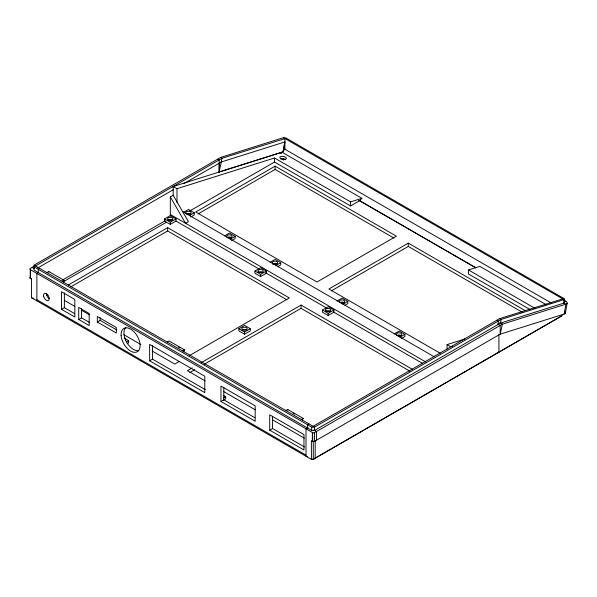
<?xml version="1.0" encoding="UTF-8"?>
<svg xmlns="http://www.w3.org/2000/svg" width="597" height="597" viewBox="0 0 597 597"><rect width="100%" height="100%" fill="white"/><g stroke="black" fill="none" stroke-linecap="round" stroke-linejoin="round"><path stroke-width="0.9" d="M46.864 295.642L46.864 294.179M124.377 338.2L128.661 340.671L128.661 342.865L127.236 343.693M164.593 218.89L164.593 221.091L170.302 224.382L176.003 221.091L176.003 218.89L170.302 215.599L164.593 218.89L170.302 222.188L176.003 218.89M70.804 286.866L167.63 230.957L167.63 227.666L289.351 297.94L189.286 355.708M170.302 224.382L170.302 222.188M173.19 195.779L173.197 186.51L282.038 152.228L361.916 198.323L359.633 200.726L350.581 205.95L274.508 162.048L189.883 210.905M176.996 202.607L176.996 188.712L173.197 186.51M183.57 212.338L188.562 209.45L194.264 212.748L194.264 214.942L190.697 217.002M183.734 183.682L221.39 161.951L284.859 141.944L283.112 151.862L219.181 171.943L219.189 163.22M223.509 395.43L225.651 396.669L225.651 398.863L223.509 400.102M224.45 235.934L229.442 233.054L235.143 236.352L235.143 238.546L231.584 240.606M238.852 328.708L238.852 330.902L244.561 334.201L250.262 330.902L250.262 328.708L244.561 325.417L238.852 328.708L244.561 332.007L250.262 328.708M244.561 334.201L244.561 332.007M254.934 271.045L254.934 273.239L260.635 276.538L266.344 273.239L266.344 271.045L260.635 267.755L254.934 271.045L260.635 274.344L266.344 271.045M260.635 276.538L260.635 274.344M198.122 213.905L275.12 169.451L275.12 166.16L396.356 236.158L316.955 282L195.719 212.002L275.12 166.16M270.09 262.292L275.083 259.404L280.791 262.702L280.791 264.896L277.941 266.546M283.568 160.093L283.568 158.444M204.361 364.185L301.067 308.35L301.067 305.052L412.326 369.289M322.492 310.015L322.492 312.216L328.193 315.507L333.902 312.216L333.902 310.015L328.193 306.724L322.492 310.015L328.193 313.313L333.902 310.015M328.193 315.507L328.193 313.313M337.133 300.992L342.126 298.112L347.835 301.41L347.835 303.604L344.976 305.254M394.184 333.932L399.177 331.051L404.885 334.342L404.885 336.544L401.318 338.603M331.305 290.888L408.303 246.434L408.303 243.143L525.285 310.686M546.315 304.776L479.846 266.381L468.518 269.956L468.511 274.008L530.173 309.627M283.112 151.854L284.859 141.944M500.502 323.081L501.152 319.41L563.993 299.619L563.956 298.53L286.291 138.205L283.433 137.653L220.606 157.451L34.029 265.172L34.029 270.113L311.701 430.43L314.552 430.43L500.502 323.081L563.993 303.089L563.949 298.53L499.726 318.589L313.127 426.31M562.725 314.246L561.658 315.947L313.291 459.347L311.388 459.347L311.388 440.616L312.656 441.347A1.343 0.776 0 0 0 314.552 441.347L500.196 334.171L564.128 314.089L565.881 304.179A4.694 2.045 10 0 0 565.799 301.239L564.187 300.306M565.396 313.127L567.15 303.209M219.181 171.943L222.032 158.272L286.291 138.205M63.394 282.5L64.155 280.374L48.767 271.486L46.864 272.59M183.682 351.946L184.443 349.82L169.055 340.939L167.16 342.036M302.38 420.475L303.142 418.348L287.761 409.467L285.859 410.564M280.896 153.429L282.038 152.228M281.038 153.257L284.896 149.205L284.896 138.474M34.544 265.978L30.231 268.471A1.343 0.776 0 0 0 30.231 269.568L30.231 278.292L31.492 279.023M35.454 266.001L222.032 158.272L220.606 157.451M37.872 267.896L173.257 189.734M39.738 268.471L38.312 269.292L38.312 272.59L36.887 273.411L36.887 300.858M170.324 196.92L173.175 195.271L188.391 221.621L185.54 223.271L170.324 196.92L170.324 216.136M62.066 280.284L165.265 220.703M62.252 281.471L64.155 280.374M63.394 281.709L166.481 222.196M168.899 220.8L171.317 219.405M68.379 284.97L167.63 227.666M189.271 215.629L194.264 212.748M61.521 309.328L74.834 317.014L74.834 299.448L61.521 291.761L61.521 309.328L64.379 307.686L74.558 313.559M78.722 319.507L89.184 325.552L89.184 313.47L78.722 307.433L78.722 319.507L81.573 317.865L89.625 322.507M230.151 239.233L235.143 236.352M97.326 322.029L116.34 333.007L116.34 327.522L97.326 316.537L97.326 322.029L100.177 320.38L116.818 329.992M126.519 341.909L128.661 340.671M275.799 265.583L280.791 262.702M149.638 360.789L204.793 392.632L204.793 376.237L149.638 344.394L149.638 360.789L152.489 359.14L205.249 389.602M182.54 350.917L184.443 349.82M179.607 361.297L174.764 364.088L152.198 351.058M192.271 367.864L187.436 370.662L205.174 380.901M201.137 362.752L301.067 305.052M408.303 243.143L328.902 288.985L440.243 353.267M189.853 372.558L194.689 369.767M342.842 304.291L347.835 301.41M223.509 397.901L225.651 396.669M220.95 401.468L255.18 421.228L255.18 405.856L220.95 386.095L220.95 401.468L223.8 399.818L254.852 417.743M399.893 337.23L404.885 334.342M269.717 430.191L303.948 449.959L303.948 434.586L269.717 414.818L269.717 430.191L272.568 428.542L304.418 446.929M301.239 419.445L303.142 418.348M308.85 423.84L307.425 424.661L307.425 427.959M308.134 427.549L306 428.78L306 456.235L307.425 456.504M30.231 269.568L312.656 432.624A1.343 0.776 0 0 0 314.552 432.624L502.398 324.171L565.881 304.179L563.889 303.03M561.658 315.947L313.134 459.257L311.388 459.347L31.492 297.746L31.492 278.814M496.868 353.17L498.928 352.163L498.928 334.327M176.996 188.712L274.508 157.996L350.581 201.89L361.916 198.323M565.799 301.239L563.949 301.821L563.993 303.089M447.063 349.238L447.063 344.603L464.794 339.021M452.638 346.238L450.862 346.797L447.063 344.603M34.029 266.822L311.701 427.131L314.552 427.131L501.152 319.41L499.726 318.589M31.492 297.746L33.865 298.463M283.433 137.653L563.993 299.619M284.896 149.205L551.262 303.007M359.006 200.353L475.787 267.777M358.857 200.271L475.899 267.852M468.518 269.956L534.979 308.343M275.12 169.451L393.945 238.061M408.303 246.434L522.062 312.112M217.756 159.1L219.196 159.921L219.196 172.481M496.868 320.231L498.301 321.059L498.301 324.35M499.734 322.634L502.398 324.171L500.196 334.171L500.196 325.447L497.532 323.91M183.085 211.778L434.116 356.715M170.324 214.487L426.198 362.215M175.973 221.047L259.113 269.046M265.568 272.769L326.917 308.194M333.372 311.918L422.169 363.177M167.63 230.957L286.933 299.836M301.067 308.35L409.908 371.185M178.294 346.887L179.831 347.775M293.142 413.191L294.679 414.079M34.029 265.172L314.552 427.131L314.552 430.43M32.126 267.374L34.41 268.687M313.791 429.989L316.455 431.527L316.455 440.25M223.718 391.602L255.158 409.758M272.896 419.997L304.336 438.153M64.334 300.336L74.812 306.388M81.259 310.104L89.319 314.761M123.982 334.775L140.907 344.544M36.887 299.761L306 455.13M565.113 312.082L565.381 312.477A4.694 2.045 10 0 1 564.128 314.089M350.581 201.89L350.581 205.95M274.508 157.996L274.508 162.048M315.194 440.407L315.194 458.242L313.291 459.347L313.291 441.511M314.552 432.624L314.552 441.347L312.335 441.168L312.335 432.444M312.656 432.624L312.656 441.347M311.701 427.131L311.701 430.43M287.761 409.467L287.761 410.087M272.568 416.788L272.568 428.542M223.8 387.162L223.8 399.818M152.489 345.476L152.489 359.14M100.177 317.634L100.177 320.38M81.573 308.574L81.573 317.865M64.379 292.888L64.379 307.686M48.767 271.486L48.767 272.105M30.544 269.747L30.544 278.471M396.789 335.798A2.687 1.552 0 0 1 401.445 335.798M227.054 237.8A2.687 1.552 0 0 1 231.711 237.8M242.173 330.156A2.687 1.552 0 0 1 246.83 330.156M340.163 302.537A2.687 1.552 0 0 0 344.663 301.836A2.687 1.552 0 0 0 341.365 299.94A2.687 1.552 0 0 0 340.163 302.537A2.687 1.552 0 0 1 344.394 302.858M186.592 213.875A2.687 1.552 0 0 0 191.092 213.174A2.687 1.552 0 0 0 187.801 211.278A2.687 1.552 0 0 0 186.592 213.875A2.687 1.552 0 0 1 190.398 213.875M272.695 264.15A2.687 1.552 0 0 1 277.351 264.15M49.088 298.53A4.037 2.328 60 0 1 46.394 293.508M138.758 350.611A13.447 7.761 60 0 1 126.594 342.103A13.447 7.761 60 0 1 125.758 327.537M325.805 311.47A2.687 1.552 0 0 1 330.462 311.47M258.247 272.493A2.687 1.552 0 0 1 262.904 272.493M280.829 159.056A3.53 2.037 0 0 1 281.642 158.839L284.232 158.966A3.291 1.895 0 0 1 285.508 159.645M125.221 339.924A2.687 1.552 0 0 1 125.579 340.7M167.914 220.338A2.687 1.552 0 0 1 172.145 220.017M30.231 278.292A1.343 0.776 0 0 1 30.231 277.195M397.214 335.477A2.687 1.552 0 0 0 401.714 334.775A2.687 1.552 0 0 0 398.423 332.872A2.687 1.552 0 0 0 397.214 335.477M227.479 237.479A2.687 1.552 0 0 0 231.979 236.778A2.687 1.552 0 0 0 228.681 234.882A2.687 1.552 0 0 0 227.479 237.479M242.598 329.835A2.687 1.552 0 0 0 247.098 329.141A2.687 1.552 0 0 0 243.8 327.238A2.687 1.552 0 0 0 242.598 329.835M273.12 263.829A2.687 1.552 0 0 0 277.62 263.135A2.687 1.552 0 0 0 274.329 261.232A2.687 1.552 0 0 0 273.12 263.829M43.603 296.045A4.037 2.328 60 0 0 48.297 300.53A4.037 2.328 60 0 0 47.282 294.358A4.037 2.328 60 0 0 43.603 296.045M121.101 335.365A13.447 7.761 60 0 0 135.9 352.26A13.447 7.761 60 0 0 134.765 332.633A13.447 7.761 60 0 0 121.101 335.365M326.231 311.141A2.687 1.552 0 0 0 330.731 310.447A2.687 1.552 0 0 0 327.44 308.545A2.687 1.552 0 0 0 326.231 311.141M258.673 272.172A2.687 1.552 0 0 0 263.173 271.478A2.687 1.552 0 0 0 259.882 269.575A2.687 1.552 0 0 0 258.673 272.172M280.866 158.638A3.366 1.463 10 0 0 286.344 158.638A3.366 1.463 10 0 0 282.09 156.31A3.366 1.463 10 0 0 280.866 158.638M168.339 220.017A2.687 1.552 0 0 0 172.839 219.323A2.687 1.552 0 0 0 169.541 217.42A2.687 1.552 0 0 0 168.339 220.017"/></g></svg>
